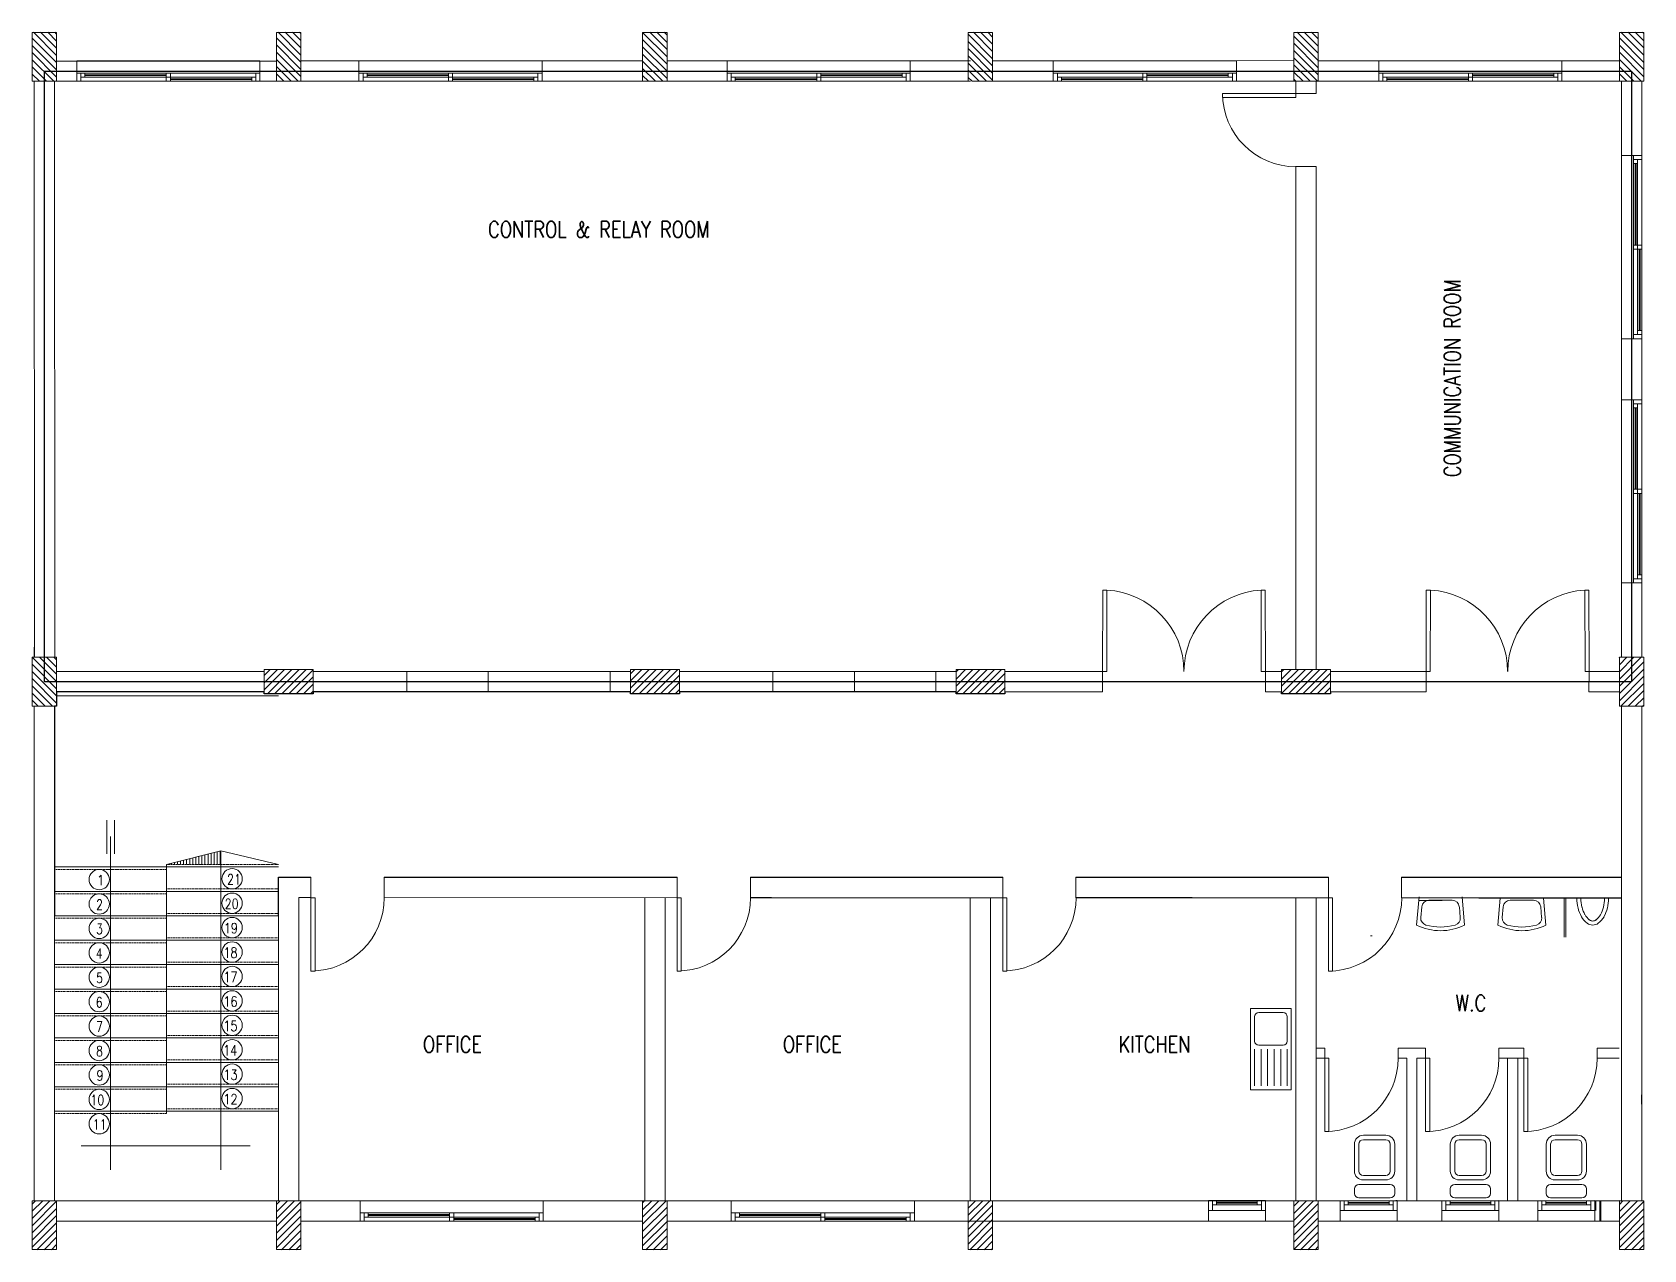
# Model space of a CAD drawing. Header units: inches. Extents: x 0 to 19800, y -2 to 14953.
import ezdxf

# ---------------------------------------------------------------- set-up
doc = ezdxf.new("R2010")
doc.units = ezdxf.units.IN
doc.header["$MEASUREMENT"] = 0
doc.linetypes.add('DASHED2', pattern=[9.525, 6.35, -3.175])
doc.linetypes.add('HIDDEN2', pattern=[0.1875, 0.125, -0.0625])
for name, color, linetype, lineweight in [('COLUMNS', 5, 'Continuous', 0), ('COLUMNS1', 4, 'Continuous', 0), ('DOOR', 2, 'Continuous', 0), ('EQUIP', 6, 'Continuous', 0), ('FLOOR', 3, 'Continuous', 0), ('STAIR', 2, 'Continuous', 0), ('TEXT', 2, 'Continuous', 0), ('WALL', 7, 'Continuous', 0), ('WC', 2, 'Continuous', 0), ('WINDOW', 4, 'Continuous', 0)]:
    doc.layers.add(name, color=color, linetype=linetype, lineweight=lineweight)
for name, color, linetype in [('HATCH', 1, 'Continuous'), ('R2V', 6, 'Continuous'), ('v.p', 7, 'Continuous')]:
    doc.layers.add(name, color=color, linetype=linetype)
doc.styles.add('ROMANS', font='romans.shx', dxfattribs={"width": 0.7, "height": 2.5})
pattern_1 = [(225, (-3319272.4, -9831076.72), (44.19417382, -44.19417382), [])]
pattern_2 = [(225, (2592849.417, -9831076.72), (44.19417382, -44.19417382), [])]
pattern_3 = [(225, (-3319772.4, -9831076.72), (44.19417382, -44.19417382), [])]
pattern_4 = [(225, (2593349.417, -9831076.72), (44.19417382, -44.19417382), [])]
pattern_5 = [(315, (-3004965.02, -10242692.323), (44.19417382, 44.19417382), [])]

# ---------------------------------------------------------------- blocks, each defined once
blk = doc.blocks.new('first floor civil')
at = {"layer": 'HATCH', "linetype": 'Continuous', "extrusion": (0, 0, -1)}
h = blk.add_hatch(dxfattribs=at)
h.set_pattern_fill('ANSI31', color=9, style=0)
h.set_pattern_definition(pattern_1)
h.paths.add_polyline_path([(-582715, 135869), (-582965, 135869), (-582965, 135869), (-583015, 135869), (-583015, 135619), (-583015, 135619), (-583015, 135267), (-582715, 135266)])
h.paths.add_polyline_path([(-582715, 135869), (-582715, 135869), (-582715, 135869), (-582715, 135869), (-582715, 135869), (-582715, 135869), (-582715, 135869), (-582715, 135869)])
h = blk.add_hatch(dxfattribs=at)
h.set_pattern_fill('ANSI31', color=9, style=0)
h.set_pattern_definition(pattern_1)
h.paths.add_polyline_path([(-585715, 135869), (-585965, 135869), (-585965, 135869), (-586015, 135869), (-586015, 135619), (-586015, 135619), (-586015, 135267), (-585715, 135266)])
h = blk.add_hatch(dxfattribs=at)
h.set_pattern_fill('ANSI31', color=9, style=0)
h.set_pattern_definition(pattern_3)
h.paths.add_polyline_path([(-590215, 135869), (-590465, 135869), (-590465, 135869), (-590515, 135869), (-590515, 135619), (-590515, 135619), (-590515, 135267), (-590215, 135266)])
h = blk.add_hatch(dxfattribs=at)
h.set_pattern_fill('ANSI31', color=9, style=0)
h.set_pattern_definition(pattern_3)
h.paths.add_polyline_path([(-594215, 135869), (-594465, 135869), (-594465, 135869), (-594515, 135869), (-594515, 135619), (-594515, 135619), (-594515, 135267), (-594215, 135266)])
h = blk.add_hatch(dxfattribs=at)
h.set_pattern_fill('ANSI31', color=9, style=0)
h.set_pattern_definition(pattern_3)
h.paths.add_polyline_path([(-598215, 135869), (-598465, 135869), (-598465, 135869), (-598515, 135869), (-598515, 135619), (-598515, 135619), (-598515, 135267), (-598215, 135266)])
h = blk.add_hatch(dxfattribs=at)
h.set_pattern_fill('ANSI31', color=9, style=0)
h.set_pattern_definition(pattern_3)
h.paths.add_polyline_path([(-602215, 135869), (-602465, 135869), (-602465, 135869), (-602515, 135869), (-602515, 135619), (-602515, 135619), (-602515, 135267), (-602215, 135266)])
h = blk.add_hatch(dxfattribs=at)
h.set_pattern_fill('ANSI31', color=9, style=0)
h.set_pattern_definition(pattern_1)
h.paths.add_polyline_path([(-582715, 128194), (-582965, 128194), (-582965, 128194), (-583015, 128194), (-583015, 127944), (-583015, 127944), (-583015, 127592), (-582715, 127591)])
h.paths.add_polyline_path([(-582715, 128194), (-582715, 128194), (-582715, 128194), (-582715, 128194), (-582715, 128194), (-582715, 128194), (-582715, 128194), (-582715, 128194)])
at = {"layer": 'HATCH', "linetype": 'Continuous'}
h = blk.add_hatch(dxfattribs=at)
h.set_pattern_fill('ANSI31', color=9, style=0)
h.set_pattern_definition(pattern_4)
h.paths.add_polyline_path([(602215, 127589), (602465, 127589), (602465, 127589), (602515, 127589), (602515, 127838), (602515, 127838), (602515, 128191), (602215, 128191)])
at = {"layer": 'HATCH', "linetype": 'Continuous', "extrusion": (0, 0, -1)}
h = blk.add_hatch(dxfattribs=at)
h.set_pattern_fill('ANSI31', color=9, style=0)
h.set_pattern_definition([(315, (-3004465.02, -10242692.323), (44.19417382, 44.19417382), [])])
h.paths.add_polyline_path([(-586168, 128041), (-586168, 127791), (-586168, 127791), (-586168, 127741), (-585918, 127741), (-585918, 127741), (-585566, 127741), (-585565, 128041)])
h = blk.add_hatch(dxfattribs=at)
h.set_pattern_fill('ANSI31', color=9, style=0)
h.set_pattern_definition(pattern_5)
h.paths.add_polyline_path([(-590668, 128041), (-590668, 127791), (-590668, 127791), (-590668, 127741), (-590418, 127741), (-590418, 127741), (-590066, 127741), (-590065, 128041)])
h = blk.add_hatch(dxfattribs=at)
h.set_pattern_fill('ANSI31', color=9, style=0)
h.set_pattern_definition(pattern_5)
h.paths.add_polyline_path([(-594668, 128041), (-594668, 127791), (-594668, 127791), (-594668, 127741), (-594418, 127741), (-594418, 127741), (-594066, 127741), (-594065, 128041)])
h = blk.add_hatch(dxfattribs=at)
h.set_pattern_fill('ANSI31', color=9, style=0)
h.set_pattern_definition([(315, (-3008965.02, -10242692.55), (44.19417382, 44.19417382), [])])
h.paths.add_polyline_path([(-598668, 128041), (-598668, 127791), (-598668, 127791), (-598668, 127741), (-598418, 127741), (-598418, 127741), (-598066, 127741), (-598065, 128041)])
at = {"layer": 'HATCH', "linetype": 'Continuous'}
h = blk.add_hatch(dxfattribs=at)
h.set_pattern_fill('ANSI31', color=9, style=0)
h.set_pattern_definition(pattern_2)
h.paths.add_polyline_path([(582715, 120914), (582965, 120914), (582965, 120914), (583015, 120914), (583015, 121163), (583015, 121163), (583015, 121516), (582715, 121516)])
h.paths.add_polyline_path([(582715, 120914), (582715, 120914), (582715, 120914), (582715, 120914), (582715, 120914), (582715, 120914), (582715, 120914), (582715, 120914)])
h = blk.add_hatch(dxfattribs=at)
h.set_pattern_fill('ANSI31', color=9, style=0)
h.set_pattern_definition(pattern_2)
h.paths.add_polyline_path([(585715, 120914), (585965, 120914), (585965, 120914), (586015, 120914), (586015, 121163), (586015, 121163), (586015, 121516), (585715, 121516)])
h = blk.add_hatch(dxfattribs=at)
h.set_pattern_fill('ANSI31', color=9, style=0)
h.set_pattern_definition(pattern_4)
h.paths.add_polyline_path([(590215, 120914), (590465, 120914), (590465, 120914), (590515, 120914), (590515, 121163), (590515, 121163), (590515, 121516), (590215, 121516)])
h = blk.add_hatch(dxfattribs=at)
h.set_pattern_fill('ANSI31', color=9, style=0)
h.set_pattern_definition(pattern_4)
h.paths.add_polyline_path([(594215, 120914), (594465, 120914), (594465, 120914), (594515, 120914), (594515, 121163), (594515, 121163), (594515, 121516), (594215, 121516)])
h = blk.add_hatch(dxfattribs=at)
h.set_pattern_fill('ANSI31', color=9, style=0)
h.set_pattern_definition(pattern_4)
h.paths.add_polyline_path([(598215, 120914), (598465, 120914), (598465, 120914), (598515, 120914), (598515, 121163), (598515, 121163), (598515, 121516), (598215, 121516)])
h = blk.add_hatch(dxfattribs=at)
h.set_pattern_fill('ANSI31', color=9, style=0)
h.set_pattern_definition(pattern_4)
h.paths.add_polyline_path([(602215, 120914), (602465, 120914), (602465, 120914), (602515, 120914), (602515, 121163), (602515, 121163), (602515, 121516), (602215, 121516)])
at = {"layer": 'WALL'}
h = blk.add_hatch(dxfattribs=at)
h.set_pattern_fill('ANSI31', color=9, scale=300, angle=45, style=0)
h.set_pattern_definition([(270, (1125359.777, 245171.526), (37.5, -7e-15), [])])
h.paths.add_polyline_path([(584365, 125646), (585031, 125646), (585031, 125813)])
at = {"layer": 'COLUMNS', "color": 9}
for p, q in [((583015, 135867), (582715, 135867)), ((582715, 135267), (582715, 135867)), ((583015, 135691), (583015, 135867)), ((586015, 135867), (585715, 135867)), ((585715, 135267), (585715, 135867)), ((586015, 135691), (586015, 135867)), ((590515, 135867), (590215, 135867)), ((590215, 135267), (590215, 135867)), ((590515, 135691), (590515, 135867)), ((594515, 135867), (594215, 135867)), ((594215, 135267), (594215, 135867)), ((594515, 135691), (594515, 135867)), ((598515, 135867), (598215, 135867)), ((598215, 135267), (598215, 135867)), ((598515, 135691), (598515, 135867)), ((602515, 135867), (602215, 135867)), ((602215, 135267), (602215, 135867)), ((602515, 135691), (602515, 135867)), ((583015, 135267), (583015, 135441)), ((586015, 135267), (586015, 135441)), ((590515, 135267), (590515, 135441)), ((594515, 135267), (594515, 135441)), ((598515, 135267), (598515, 135441)), ((602515, 135267), (602515, 135441)), ((582765, 135267), (582715, 135267)), ((585765, 135267), (585715, 135267)), ((590265, 135267), (590215, 135267)), ((598265, 135267), (598215, 135267)), ((598265, 135267), (598215, 135267)), ((602265, 135267), (602215, 135267)), ((582765, 128192), (582715, 128192)), ((582715, 127592), (582715, 128192)), ((583015, 128016), (583015, 128192)), ((602265, 128191), (602215, 128191)), ((602215, 128191), (602215, 127591)), ((602515, 128191), (602515, 128016)), ((585566, 127991), (585566, 128041)), ((585566, 128041), (586166, 128041)), ((586166, 127741), (586166, 128041)), ((590066, 127991), (590066, 128041)), ((590066, 128041), (590666, 128041)), ((590666, 127741), (590666, 128041)), ((594066, 127991), (594066, 128041)), ((594066, 128041), (594666, 128041)), ((594666, 127741), (594666, 128041)), ((598066, 127991), (598066, 128041)), ((598066, 128041), (598666, 128041)), ((598666, 127741), (598666, 128041)), ((583015, 127592), (583015, 127766)), ((585566, 127741), (585740, 127741)), ((585990, 127741), (586166, 127741)), ((590066, 127741), (590240, 127741)), ((590490, 127741), (590666, 127741)), ((594066, 127741), (594240, 127741)), ((594490, 127741), (594666, 127741)), ((598066, 127741), (598240, 127741)), ((598490, 127741), (598666, 127741)), ((602515, 127766), (602515, 127591)), ((582765, 127592), (582715, 127592)), ((602515, 127591), (602215, 127591)), ((582765, 121516), (582715, 121516)), ((582715, 121516), (582715, 120916)), ((583015, 121516), (583015, 121341)), ((585765, 121516), (585715, 121516)), ((585715, 121516), (585715, 120916)), ((586015, 121516), (586015, 121341)), ((590265, 121516), (590215, 121516)), ((590215, 121516), (590215, 120916)), ((590515, 121516), (590515, 121341)), ((594265, 121516), (594215, 121516)), ((594215, 121516), (594215, 120916)), ((594515, 121516), (594515, 121341)), ((598265, 121516), (598215, 121516)), ((598215, 121516), (598215, 120916)), ((598515, 121516), (598515, 121341)), ((602265, 121516), (602215, 121516)), ((602215, 121516), (602215, 120916)), ((602515, 121516), (602515, 121341)), ((583015, 121091), (583015, 120916)), ((586015, 121091), (586015, 120916)), ((590515, 121091), (590515, 120916)), ((594515, 121091), (594515, 120916)), ((598515, 121091), (598515, 120916)), ((602515, 121091), (602515, 120916)), ((583015, 120916), (582715, 120916)), ((586015, 120916), (585715, 120916)), ((590515, 120916), (590215, 120916)), ((594515, 120916), (594215, 120916)), ((598515, 120916), (598215, 120916)), ((602515, 120916), (602215, 120916))]:
    blk.add_line(p, q, dxfattribs=at)
at = {"layer": 'COLUMNS1', "color": 9}
for p, q in [((583015, 135441), (583015, 135691)), ((586015, 135441), (586015, 135691)), ((590515, 135441), (590515, 135691)), ((594515, 135441), (594515, 135691)), ((598515, 135441), (598515, 135691)), ((602515, 135441), (602515, 135691)), ((583015, 135267), (582765, 135267)), ((586015, 135267), (585765, 135267)), ((590515, 135267), (590265, 135267)), ((594515, 135267), (594265, 135267)), ((594515, 135267), (594265, 135267)), ((598515, 135267), (598265, 135267)), ((598515, 135267), (598265, 135267)), ((602515, 135267), (602265, 135267)), ((583015, 128192), (582765, 128192)), ((602515, 128191), (602265, 128191)), ((583015, 127766), (583015, 128016)), ((585566, 127741), (585566, 127991)), ((590066, 127741), (590066, 127991)), ((594066, 127741), (594066, 127991)), ((598066, 127741), (598066, 127991)), ((602515, 128016), (602515, 127766)), ((585740, 127741), (585990, 127741)), ((590240, 127741), (590490, 127741)), ((594240, 127741), (594490, 127741)), ((598240, 127741), (598490, 127741)), ((583015, 127592), (582765, 127592)), ((583015, 121516), (582765, 121516)), ((586015, 121516), (585765, 121516)), ((590515, 121516), (590265, 121516)), ((594515, 121516), (594265, 121516)), ((597167, 121267), (597167, 121517)), ((598515, 121516), (598265, 121516)), ((598785, 121266), (598785, 121516)), ((600035, 121266), (600035, 121516)), ((601213, 121266), (601213, 121516)), ((602515, 121516), (602265, 121516)), ((583015, 121341), (583015, 121091)), ((586015, 121341), (586015, 121091)), ((590515, 121341), (590515, 121091)), ((594515, 121341), (594515, 121091)), ((598515, 121341), (598515, 121091)), ((602515, 121341), (602515, 121091))]:
    blk.add_line(p, q, dxfattribs=at)
at = {"layer": 'DOOR', "color": 9}
for p, q in [((585715, 135513), (583015, 135513)), ((585715, 135269), (583015, 135269)), ((601537, 124753), (601537, 125232)), ((601557, 124753), (601557, 125232)), ((599158, 124768), (599178, 124768))]:
    blk.add_line(p, q, dxfattribs=at)
for points in [[(598240, 135117), (598240, 135067), (597340, 135067), (597340, 135117)], [(595866, 128017), (595916, 128017), (595917, 129015), (595867, 129015)], [(597866, 128017), (597816, 128017), (597815, 129015), (597865, 129015)], [(599842, 128017), (599892, 128017), (599893, 129015), (599843, 129015)], [(601843, 128017), (601793, 128017), (601792, 129015), (601842, 129015)], [(586140, 125238), (586190, 125238), (586190, 124338), (586140, 124338)], [(590640, 125238), (590690, 125238), (590690, 124338), (590640, 124338)], [(594640, 125238), (594690, 125238), (594690, 124338), (594640, 124338)], [(598641, 125237), (598691, 125237), (598691, 124337), (598641, 124337)], [(598597, 123266), (598647, 123266), (598647, 122366), (598597, 122366)], [(599835, 123266), (599885, 123266), (599885, 122366), (599835, 122366)], [(601042, 123266), (601092, 123266), (601092, 122366), (601042, 122366)]]:
    blk.add_lwpolyline(points, close=True, dxfattribs=at)
for centre, radius, start, end in [((598240, 135117), 900, 180, 270), ((595866, 128017), 1000, 0, 87.0854), ((599842, 128017), 1000, 0, 87.0854), ((586140, 125238), 900, 270, 0), ((590640, 125238), 900, 270, 0), ((594640, 125238), 900, 270, 0), ((598641, 125237), 900, 270, 0), ((598597, 123266), 900, 270, 0), ((599835, 123266), 900, 270, 0), ((601042, 123266), 900, 270, 0)]:
    blk.add_arc(centre, radius, start, end, dxfattribs=at)
at = {"layer": 'DOOR', "color": 9, "extrusion": (0, 0, -1)}
for centre in [(-597866, 128017), (-601843, 128017)]:
    blk.add_arc(centre, 1000, 0, 87.0854, dxfattribs=at)
at = {"layer": 'EQUIP', "color": 9, "linetype": 'Continuous', "lineweight": -3}
for p, q in [((585566, 127766), (583015, 127767)), ((583015, 127767), (583015, 127592)), ((585566, 127741), (585566, 127766)), ((586167, 127741), (585566, 127741)), ((590066, 127766), (586166, 127766)), ((586166, 127766), (586167, 127741)), ((590066, 127741), (590066, 127766)), ((590666, 127741), (590066, 127741)), ((594066, 127766), (590666, 127767)), ((590666, 127767), (590666, 127741)), ((594066, 127741), (594066, 127766)), ((594666, 127741), (594066, 127741)), ((594666, 127767), (594666, 127741)), ((598066, 127741), (598066, 127766)), ((598666, 127741), (598066, 127741)), ((598666, 127766), (598666, 127741)), ((583015, 127592), (582990, 127592)), ((582990, 127592), (582990, 125016)), ((585740, 125016), (585740, 125489)), ((585740, 125489), (586140, 125489)), ((587039, 125489), (590640, 125489)), ((591539, 125489), (594640, 125489)), ((595539, 125489), (598641, 125489)), ((599539, 125489), (602240, 125489))]:
    blk.add_line(p, q, dxfattribs=at)
at = {"layer": 'EQUIP', "color": 9, "linetype": 'Continuous'}
for p, q in [((585740, 125489), (586140, 125489)), ((587039, 125489), (590640, 125489)), ((591539, 125489), (594640, 125489)), ((595539, 125489), (598240, 125489))]:
    blk.add_line(p, q, dxfattribs=at)
at = {"layer": 'EQUIP', "color": 9}
blk.add_line((601988, 121266), (601988, 121516), dxfattribs=at)
at = {"layer": 'FLOOR', "color": 9}
for p, q in [((588516, 128016), (586166, 128016)), ((587298, 128016), (588216, 128016)), ((588316, 128016), (587960, 128016)), ((587966, 128016), (588316, 128016)), ((588115, 128016), (589833, 128016)), ((588666, 128016), (588316, 128016)), ((588316, 128016), (588671, 128016)), ((589833, 128016), (588415, 128016)), ((591798, 128016), (592716, 128016)), ((592466, 128016), (592816, 128016)), ((593166, 128016), (592816, 128016)), ((593833, 128016), (592915, 128016)), ((583015, 127716), (585740, 127716)), ((588516, 127766), (586166, 127766)), ((586167, 127742), (586167, 127741)), ((588316, 127766), (587960, 127766)), ((588115, 127766), (589833, 127766)), ((588316, 127766), (588671, 127766)), ((593016, 127766), (591798, 127766)), ((592816, 127766), (592460, 127766)), ((592615, 127766), (593833, 127766)), ((592816, 127766), (593171, 127766)), ((587039, 125239), (587039, 125239)), ((595539, 125239), (595539, 125239)), ((599539, 125238), (599539, 125238))]:
    blk.add_line(p, q, dxfattribs=at)
at = {"layer": 'R2V', "color": 9, "linetype": 'Continuous'}
blk.add_lwpolyline([(602366, 127891), (582866, 127891), (582866, 135391), (602366, 135391)], close=True, dxfattribs=at)
at = {"layer": 'STAIR', "color": 9}
for p, q in [((583630, 126191), (583630, 125777)), ((583726, 126191), (583726, 125777)), ((583678, 121895), (583678, 125991)), ((583316, 122190), (585393, 122190))]:
    blk.add_line(p, q, dxfattribs=at)
at = {"layer": 'STAIR', "color": 9, "linetype": 'DASHED2', "ltscale": 2}
for p, q in [((582990, 125586), (584365, 125586)), ((584365, 125646), (585740, 125646)), ((584365, 125346), (585740, 125346)), ((582990, 125286), (584365, 125286)), ((582990, 124986), (584365, 124986)), ((584365, 125046), (585740, 125046)), ((584365, 124746), (585740, 124746)), ((582990, 124686), (584365, 124686)), ((582990, 124386), (584365, 124386)), ((584365, 124446), (585740, 124446)), ((582990, 124086), (584365, 124086)), ((584365, 124146), (585740, 124146)), ((582990, 123786), (584365, 123786)), ((584365, 123846), (585740, 123846)), ((582990, 123486), (584365, 123486)), ((584365, 123546), (585740, 123546)), ((582990, 123186), (584365, 123186)), ((584365, 123246), (585740, 123246)), ((582990, 122886), (584365, 122886)), ((584365, 122946), (585740, 122946)), ((582990, 122586), (584365, 122586)), ((584365, 122646), (585740, 122646))]:
    blk.add_line(p, q, dxfattribs=at)
at = {"layer": 'TEXT', "color": 9}
for centre in [(583538, 125461), (585171, 125471), (583538, 125161), (585171, 125171), (583538, 124861), (585171, 124871), (583538, 124561), (585171, 124571), (583538, 124261), (585171, 124271), (583538, 123961), (585171, 123971), (583538, 123661), (585171, 123671), (583538, 123361), (585171, 123371), (583538, 123061), (585171, 123071), (583538, 122761), (585171, 122771), (583538, 122461)]:
    blk.add_circle(centre, 125, dxfattribs=at)
at = {"layer": 'WALL', "color": 9}
for p, q in [((583262, 135267), (583262, 135517)), ((585512, 135267), (585512, 135517)), ((586729, 135517), (586015, 135517)), ((586729, 135267), (586729, 135517)), ((588979, 135267), (588979, 135517)), ((590218, 135517), (588979, 135517)), ((591253, 135517), (590515, 135517)), ((591253, 135267), (591253, 135517)), ((593503, 135267), (593503, 135517)), ((593503, 135517), (594241, 135517)), ((594516, 135518), (595272, 135519)), ((595260, 135267), (595260, 135517)), ((597510, 135519), (598215, 135520)), ((597510, 135267), (597510, 135517)), ((602215, 135516), (598515, 135517)), ((599260, 135267), (599260, 135517)), ((601510, 135267), (601510, 135517)), ((582740, 135267), (582741, 128192)), ((582990, 135267), (582991, 128192)), ((586729, 135267), (586015, 135267)), ((590218, 135267), (588979, 135267)), ((591253, 135267), (590515, 135267)), ((593503, 135267), (594241, 135267)), ((594491, 135268), (595272, 135269)), ((597510, 135269), (598240, 135269)), ((598240, 135269), (598240, 135117)), ((598489, 135117), (598489, 135267)), ((602215, 135266), (598515, 135267)), ((602240, 135268), (602240, 128192)), ((602490, 135268), (602490, 128192)), ((598240, 135117), (598489, 135117)), ((602490, 134355), (602240, 134355)), ((598237, 134218), (598490, 134218)), ((598240, 134218), (598240, 128041)), ((598490, 134218), (598490, 128041)), ((602490, 132105), (602240, 132105)), ((602490, 131355), (602240, 131355)), ((602490, 129105), (602240, 129105)), ((582741, 128442), (582740, 128192)), ((585566, 128016), (583015, 128015)), ((587316, 128016), (587316, 127766)), ((588316, 127766), (588316, 128016)), ((588316, 127766), (588316, 128016)), ((589816, 128016), (589816, 127766)), ((590066, 128016), (589816, 128016)), ((591816, 128016), (590666, 128017)), ((591816, 128016), (591816, 127766)), ((592816, 127766), (592816, 128016)), ((592816, 127766), (592816, 128016)), ((593816, 128016), (593816, 127766)), ((594066, 128016), (593816, 128016)), ((595866, 128016), (594666, 128017)), ((595866, 127766), (595866, 128017)), ((597866, 127766), (597866, 128017)), ((598066, 128016), (597866, 128016)), ((599842, 128016), (598666, 128017)), ((599842, 127766), (599842, 128017)), ((601842, 127766), (601843, 128017)), ((602215, 128016), (601843, 128016)), ((585566, 127766), (583015, 127767)), ((590066, 127766), (589816, 127766)), ((591796, 127766), (590666, 127767)), ((594066, 127766), (593816, 127766)), ((595866, 127766), (594666, 127767)), ((598066, 127766), (597866, 127766)), ((599842, 127766), (598666, 127767)), ((602215, 127766), (601842, 127766)), ((582740, 127592), (582740, 121516)), ((582990, 127592), (582990, 121516)), ((602240, 127591), (602240, 121516)), ((602490, 127591), (602490, 121516)), ((584365, 125646), (585031, 125813)), ((585031, 121895), (585031, 125813)), ((585031, 125813), (585740, 125646)), ((582990, 125616), (585740, 125616)), ((584365, 125616), (584365, 125646)), ((584365, 122586), (584365, 125616)), ((585740, 125489), (585740, 121516)), ((586140, 125235), (586140, 125489)), ((587298, 125489), (587039, 125489)), ((587039, 125235), (587039, 125489)), ((590640, 125235), (590640, 125489)), ((591816, 125489), (591539, 125489)), ((591539, 125235), (591539, 125489)), ((594640, 125235), (594640, 125489)), ((596965, 125489), (595539, 125489)), ((595539, 125235), (595539, 125489)), ((598496, 125489), (598515, 125489)), ((598640, 125235), (598641, 125489)), ((599539, 125235), (599539, 125489)), ((582990, 125316), (585740, 125316)), ((585990, 125239), (585990, 121516)), ((585990, 125239), (586140, 125239)), ((587039, 125239), (590640, 125238)), ((590240, 125238), (590240, 121516)), ((590490, 125238), (590490, 121516)), ((591796, 125239), (591539, 125239)), ((591539, 125238), (594640, 125238)), ((594240, 125238), (594240, 121516)), ((594490, 125238), (594490, 121516)), ((596965, 125239), (595539, 125239)), ((595539, 125237), (598640, 125237)), ((598240, 125237), (598240, 121516)), ((598490, 125237), (598490, 121516)), ((598515, 125239), (598515, 125239)), ((599539, 125237), (602240, 125236)), ((600489, 125232), (602240, 125232)), ((582990, 125016), (585740, 125016)), ((582990, 124716), (585740, 124716)), ((582990, 124416), (585740, 124416)), ((582990, 124116), (585740, 124116)), ((582990, 123816), (585740, 123816)), ((582990, 123516), (585740, 123516)), ((598597, 123391), (598490, 123391)), ((598597, 123264), (598597, 123391)), ((599496, 123267), (599496, 123392)), ((599835, 123391), (599496, 123392)), ((599835, 123391), (599728, 123391)), ((599835, 123264), (599835, 123391)), ((600734, 123267), (600734, 123392)), ((601042, 123392), (600734, 123392)), ((601042, 123267), (601042, 123392)), ((601941, 123267), (601941, 123392)), ((601941, 123267), (601941, 123392)), ((602211, 123392), (601941, 123392)), ((582990, 123216), (585740, 123216)), ((598597, 123266), (598490, 123266)), ((599603, 123267), (599496, 123267)), ((599603, 123267), (599603, 121517)), ((599728, 123267), (599728, 121516)), ((599835, 123266), (599728, 123266)), ((601042, 123267), (600734, 123267)), ((600842, 123267), (600842, 121518)), ((600967, 123267), (600967, 121517)), ((602211, 123267), (601941, 123267)), ((582990, 122916), (585740, 122916)), ((602489, 122817), (602490, 122583)), ((582990, 122616), (585740, 122616)), ((583015, 121516), (585715, 121516)), ((586015, 121516), (590215, 121516)), ((586743, 121266), (586743, 121516)), ((588993, 121266), (588993, 121516)), ((590515, 121516), (594215, 121516)), ((591303, 121266), (591303, 121516)), ((593553, 121266), (593553, 121516)), ((594015, 121516), (595365, 121516)), ((594507, 121516), (598215, 121516)), ((597851, 121518), (597867, 121518)), ((597867, 121518), (597867, 121267)), ((602240, 121516), (598490, 121516)), ((602215, 121517), (598515, 121516)), ((599469, 121517), (599485, 121517)), ((599485, 121517), (599485, 121266)), ((600735, 121517), (600735, 121266)), ((601865, 121516), (602215, 121516)), ((601913, 121517), (601913, 121266)), ((601974, 121517), (601974, 121266)), ((583020, 121266), (585715, 121266)), ((586020, 121266), (590215, 121266)), ((590520, 121266), (594215, 121266)), ((594020, 121266), (595365, 121266)), ((598215, 121266), (594459, 121267)), ((598515, 121267), (602215, 121266)), ((598515, 121266), (599365, 121266))]:
    blk.add_line(p, q, dxfattribs=at)
blk.add_arc((601042, 123267), 0.5, 270.0355, 359.9521, dxfattribs=at)
at = {"layer": 'WC', "color": 9}
for p, q in [((599754, 125251), (599723, 124901)), ((599748, 125203), (600036, 125203)), ((600161, 125207), (599875, 125207)), ((600282, 125251), (600313, 124901)), ((600752, 125232), (600723, 124901)), ((601161, 125207), (600875, 125207)), ((601284, 125232), (601313, 124901)), ((599787, 125127), (599776, 124995)), ((600249, 125127), (600260, 124995)), ((600787, 125127), (600776, 124995)), ((601249, 125127), (601260, 124995)), ((598490, 123459), (598490, 123987)), ((598184, 123877), (597684, 123877)), ((597684, 122877), (597684, 123877)), ((597734, 123477), (597734, 123777)), ((598084, 123827), (597784, 123827)), ((598134, 123477), (598134, 123777)), ((598184, 122877), (598184, 123877)), ((597734, 123377), (597734, 122927)), ((598084, 123427), (597784, 123427)), ((597814, 123377), (597814, 122927)), ((597894, 123377), (597894, 122927)), ((597974, 123377), (597974, 122927)), ((598054, 123377), (598054, 122927)), ((598134, 123377), (598134, 122927)), ((598490, 122459), (598490, 122987)), ((598184, 122877), (597684, 122877)), ((598489, 122558), (598489, 122949)), ((598489, 122679), (598489, 122659)), ((598960, 122211), (598960, 121881)), ((599015, 122211), (599015, 121881)), ((599345, 122321), (599070, 122321)), ((599345, 122266), (599070, 122266)), ((599400, 121881), (599400, 122211)), ((599455, 121881), (599455, 122211)), ((600138, 122211), (600138, 121881)), ((600193, 122211), (600193, 121881)), ((600523, 122321), (600248, 122321)), ((600523, 122266), (600248, 122266)), ((600578, 121881), (600578, 122211)), ((600633, 121881), (600633, 122211)), ((601316, 122211), (601316, 121881)), ((601371, 122211), (601371, 121881)), ((601701, 122321), (601426, 122321)), ((601701, 122266), (601426, 122266)), ((601756, 121881), (601756, 122211)), ((601811, 121881), (601811, 122211)), ((598489, 121658), (598489, 122049)), ((598489, 121779), (598489, 121759)), ((599345, 121826), (599070, 121826)), ((599345, 121771), (599070, 121771)), ((600523, 121826), (600248, 121826)), ((600523, 121771), (600248, 121771)), ((601701, 121826), (601426, 121826)), ((601701, 121771), (601426, 121771)), ((598960, 121606), (598960, 121661)), ((599015, 121716), (599400, 121716)), ((599455, 121661), (599455, 121606)), ((600138, 121606), (600138, 121661)), ((600193, 121716), (600578, 121716)), ((600633, 121661), (600633, 121606)), ((601316, 121606), (601316, 121661)), ((601371, 121716), (601756, 121716)), ((601811, 121661), (601811, 121606)), ((599400, 121551), (599015, 121551)), ((600578, 121551), (600193, 121551)), ((601756, 121551), (601371, 121551))]:
    blk.add_line(p, q, dxfattribs=at)
at = {"layer": 'WC', "color": 9, "extrusion": (0, 0, -1)}
for centre, radius, start, end in [((-599875, 125119), 88, 5, 90), ((-600161, 125119), 88, 90, 175), ((-600875, 125119), 88, 5, 90), ((-601161, 125119), 88, 90, 175), ((-602319, 125253), 628, 346.9925, 358.0401), ((-602319, 125253), 578, 346.9925, 357.8704), ((-601456, 125253), 578, 182.1296, 193.0075), ((-601456, 125253), 628, 181.9599, 193.0075), ((-599863, 124987), 88, 286.4816, 5), ((-600173, 124987), 88, 175, 253.5184), ((-600863, 124987), 88, 286.4816, 5), ((-601173, 124987), 88, 175, 253.5184), ((-602106, 125204), 409, 330.8517, 346.9925), ((-601972, 125129), 255, 306.6021, 330.8517), ((-602106, 125204), 359, 330.8517, 346.9925), ((-601972, 125129), 205, 306.6021, 330.8517), ((-601888, 125016), 63.9, 270, 306.6021), ((-601888, 125016), 63.9, 233.3979, 270), ((-601804, 125129), 205, 209.1483, 233.3979), ((-601804, 125129), 255, 209.1483, 233.3979), ((-601669, 125204), 359, 193.0075, 209.1483), ((-601669, 125204), 409, 193.0075, 209.1483), ((-600018, 125510), 677, 244.1908, 295.8092), ((-600018, 125510), 633, 253.5184, 286.4816), ((-601018, 125510), 677, 244.1908, 295.8092), ((-601018, 125510), 633, 253.5184, 286.4816), ((-601888, 125016), 114, 270, 306.6021), ((-601888, 125016), 114, 233.3979, 270), ((-599070, 122211), 110, 0, 90), ((-599070, 122211), 55, 0, 90), ((-599345, 122211), 110, 90, 180), ((-599345, 122211), 55, 90, 180), ((-600248, 122211), 110, 0, 90), ((-600248, 122211), 55, 0, 90), ((-600523, 122211), 110, 90, 180), ((-600523, 122211), 55, 90, 180), ((-601426, 122211), 110, 0, 90), ((-601426, 122211), 55, 0, 90), ((-601701, 122211), 110, 90, 180), ((-601701, 122211), 55, 90, 180), ((-599070, 121881), 110, 270, 0), ((-599070, 121881), 55, 270, 0), ((-599345, 121881), 110, 180, 270), ((-599345, 121881), 55, 180, 270), ((-600248, 121881), 110, 270, 0), ((-600248, 121881), 55, 270, 0), ((-600523, 121881), 110, 180, 270), ((-600523, 121881), 55, 180, 270), ((-601426, 121881), 110, 270, 0), ((-601426, 121881), 55, 270, 0), ((-601701, 121881), 110, 180, 270), ((-601701, 121881), 55, 180, 270), ((-599015, 121661), 55, 0, 90), ((-599015, 121606), 55, 270, 0), ((-599400, 121661), 55, 90, 180), ((-599400, 121606), 55, 180, 270), ((-600193, 121661), 55, 0, 90), ((-600193, 121606), 55, 270, 0), ((-600578, 121661), 55, 90, 180), ((-600578, 121606), 55, 180, 270), ((-601371, 121661), 55, 0, 90), ((-601371, 121606), 55, 270, 0), ((-601756, 121661), 55, 90, 180), ((-601756, 121606), 55, 180, 270)]:
    blk.add_arc(centre, radius, start, end, dxfattribs=at)
at = {"layer": 'WC', "color": 9}
for centre, start, end in [((597784, 123777), 90, 180), ((598084, 123777), 0, 90), ((597784, 123477), 180, 270), ((598084, 123477), 270, 0)]:
    blk.add_arc(centre, 50, start, end, dxfattribs=at)
at = {"layer": 'WINDOW', "color": 9}
for p, q in [((585512, 135517), (583262, 135517)), ((588979, 135517), (586729, 135517)), ((591253, 135517), (593503, 135517)), ((595260, 135517), (597510, 135517)), ((599260, 135517), (601510, 135517)), ((585512, 135367), (583262, 135367)), ((585512, 135267), (583262, 135267)), ((583312, 135367), (583312, 135267)), ((585462, 135317), (583312, 135317)), ((583362, 135317), (583362, 135367)), ((583362, 135347), (584362, 135347)), ((583362, 135337), (584362, 135337)), ((584362, 135367), (584362, 135267)), ((584412, 135367), (584412, 135267)), ((584412, 135297), (585412, 135297)), ((584412, 135287), (585412, 135287)), ((585412, 135317), (585412, 135267)), ((585462, 135367), (585462, 135267)), ((588979, 135367), (586729, 135367)), ((588979, 135267), (586729, 135267)), ((586779, 135367), (586779, 135267)), ((588929, 135317), (586779, 135317)), ((586829, 135317), (586829, 135367)), ((586829, 135347), (587829, 135347)), ((586829, 135337), (587829, 135337)), ((587829, 135367), (587829, 135267)), ((587879, 135367), (587879, 135267)), ((587879, 135297), (588879, 135297)), ((587879, 135287), (588879, 135287)), ((588879, 135317), (588879, 135267)), ((588929, 135367), (588929, 135267)), ((591253, 135367), (593503, 135367)), ((591253, 135267), (593503, 135267)), ((591303, 135367), (591303, 135267)), ((591303, 135317), (593453, 135317)), ((591353, 135317), (591353, 135267)), ((592353, 135297), (591353, 135297)), ((592353, 135287), (591353, 135287)), ((592353, 135367), (592353, 135267)), ((592403, 135367), (592403, 135267)), ((593403, 135347), (592403, 135347)), ((593403, 135337), (592403, 135337)), ((593403, 135317), (593403, 135367)), ((593453, 135367), (593453, 135267)), ((595260, 135367), (597510, 135367)), ((595260, 135267), (597510, 135267)), ((595310, 135367), (595310, 135267)), ((595310, 135317), (597460, 135317)), ((595360, 135317), (595360, 135267)), ((596360, 135297), (595360, 135297)), ((596360, 135287), (595360, 135287)), ((596360, 135367), (596360, 135267)), ((596410, 135367), (596410, 135267)), ((597410, 135347), (596410, 135347)), ((597410, 135337), (596410, 135337)), ((597410, 135317), (597410, 135367)), ((597460, 135367), (597460, 135267)), ((599260, 135367), (601510, 135367)), ((599260, 135267), (601510, 135267)), ((599310, 135367), (599310, 135267)), ((599310, 135317), (601460, 135317)), ((599360, 135317), (599360, 135267)), ((600360, 135297), (599360, 135297)), ((600360, 135287), (599360, 135287)), ((600360, 135367), (600360, 135267)), ((600410, 135367), (600410, 135267)), ((601410, 135347), (600410, 135347)), ((601410, 135337), (600410, 135337)), ((601410, 135317), (601410, 135367)), ((601460, 135367), (601460, 135267)), ((602240, 132105), (602240, 134355)), ((602390, 132105), (602390, 134355)), ((602390, 134305), (602490, 134305)), ((602440, 134255), (602390, 134255)), ((602410, 134255), (602410, 133255)), ((602420, 134255), (602420, 133255)), ((602440, 132155), (602440, 134305)), ((602490, 132105), (602490, 134355)), ((602390, 133255), (602490, 133255)), ((602390, 133205), (602490, 133205)), ((602460, 133205), (602460, 132205)), ((602470, 133205), (602470, 132205)), ((602390, 132155), (602490, 132155)), ((602440, 132205), (602490, 132205)), ((602240, 129105), (602240, 131355)), ((602390, 129105), (602390, 131355)), ((602390, 131305), (602490, 131305)), ((602440, 129155), (602440, 131305)), ((602490, 129105), (602490, 131355)), ((602440, 131255), (602390, 131255)), ((602410, 131255), (602410, 130255)), ((602420, 131255), (602420, 130255)), ((602390, 130255), (602490, 130255)), ((602390, 130205), (602490, 130205)), ((602460, 130205), (602460, 129205)), ((602470, 130205), (602470, 129205)), ((602390, 129155), (602490, 129155)), ((602440, 129205), (602490, 129205)), ((588993, 121516), (586743, 121516)), ((593553, 121516), (591303, 121516)), ((597867, 121518), (597167, 121517)), ((597867, 121397), (597167, 121397)), ((597217, 121516), (597217, 121397)), ((597817, 121467), (597217, 121467)), ((597267, 121516), (597267, 121467)), ((597767, 121497), (597267, 121497)), ((597767, 121487), (597267, 121487)), ((597767, 121467), (597767, 121517)), ((597817, 121397), (597817, 121517)), ((599485, 121517), (598785, 121516)), ((599485, 121396), (598785, 121396)), ((598835, 121515), (598835, 121396)), ((599435, 121466), (598835, 121466)), ((598885, 121515), (598885, 121466)), ((599385, 121496), (598885, 121496)), ((599385, 121486), (598885, 121486)), ((599385, 121466), (599385, 121516)), ((599435, 121396), (599435, 121516)), ((600735, 121517), (600035, 121516)), ((600735, 121396), (600035, 121396)), ((600085, 121515), (600085, 121396)), ((600685, 121466), (600085, 121466)), ((600135, 121515), (600135, 121466)), ((600635, 121496), (600135, 121496)), ((600635, 121486), (600135, 121486)), ((600635, 121466), (600635, 121516)), ((600685, 121396), (600685, 121516)), ((601913, 121517), (601213, 121516)), ((601913, 121396), (601213, 121396)), ((601263, 121515), (601263, 121396)), ((601863, 121466), (601263, 121466)), ((601313, 121515), (601313, 121466)), ((601813, 121496), (601313, 121496)), ((601813, 121486), (601313, 121486)), ((601813, 121466), (601813, 121516)), ((601863, 121396), (601863, 121516)), ((601924, 121396), (601924, 121516)), ((588993, 121366), (586743, 121366)), ((588993, 121266), (586743, 121266)), ((586793, 121366), (586793, 121266)), ((588943, 121316), (586793, 121316)), ((586843, 121316), (586843, 121366)), ((586843, 121346), (587843, 121346)), ((586843, 121336), (587843, 121336)), ((587843, 121366), (587843, 121266)), ((587893, 121366), (587893, 121266)), ((587893, 121296), (588893, 121296)), ((587893, 121286), (588893, 121286)), ((588893, 121316), (588893, 121266)), ((588943, 121366), (588943, 121266)), ((593553, 121366), (591303, 121366)), ((593553, 121266), (591303, 121266)), ((591353, 121366), (591353, 121266)), ((593503, 121316), (591353, 121316)), ((591403, 121316), (591403, 121366)), ((591403, 121346), (592403, 121346)), ((591403, 121336), (592403, 121336)), ((592403, 121366), (592403, 121266)), ((592453, 121366), (592453, 121266)), ((592453, 121296), (593453, 121296)), ((592453, 121286), (593453, 121286)), ((593453, 121316), (593453, 121266)), ((593503, 121366), (593503, 121266)), ((597167, 121267), (597867, 121266)), ((598785, 121266), (599485, 121265)), ((600035, 121266), (600735, 121265)), ((601213, 121266), (601913, 121265))]:
    blk.add_line(p, q, dxfattribs=at)
at = {"layer": 'WINDOW', "color": 9, "linetype": 'HIDDEN2'}
for p, q in [((602240, 125014), (602240, 122014)), ((602490, 125014), (602490, 122014))]:
    blk.add_line(p, q, dxfattribs=at)
at = {"layer": 'TEXT', "color": 9, "style": 'ROMANS', "width": 0.8}
for s, height, p in [('CONTROL & RELAY ROOM', 200, (588316, 133347)), ('1', 125, (583513, 125391)), ('21', 125, (585108, 125401)), ('2', 125, (583499, 125091)), ('20', 125, (585080, 125101)), ('3', 125, (583499, 124791)), ('19', 125, (585070, 124801)), ('4', 125, (583494, 124491)), ('18', 125, (585065, 124501)), ('5', 125, (583499, 124191)), ('17', 125, (585065, 124201)), ('6', 125, (583494, 123891)), ('16', 125, (585065, 123901)), ('W.C', 200, (600203, 123844)), ('7', 125, (583499, 123591)), ('15', 125, (585065, 123601)), ('8', 125, (583499, 123291)), ('14', 125, (585061, 123301)), ('OFFICE', 200, (587515, 123336)), ('OFFICE', 200, (591937, 123336)), ('KITCHEN', 200, (596063, 123336)), ('9', 125, (583504, 122991)), ('13', 125, (585065, 123001)), ('10', 125, (583430, 122691)), ('12', 125, (585065, 122701)), ('11', 125, (583459, 122391))]:
    blk.add_text(s, height=height, dxfattribs=at).set_placement(p)
blk.add_text('COMMUNICATION ROOM', height=200, rotation=90, dxfattribs=at).set_placement((600263, 130402))

msp = doc.modelspace()

# ---------------------------------------------------------------- block references
at = {"layer": 'v.p', "color": 1, "linetype": 'Continuous'}
msp.add_blockref('first floor civil', (-582715, -120916), dxfattribs=at)

doc.saveas('drawing.dxf')
